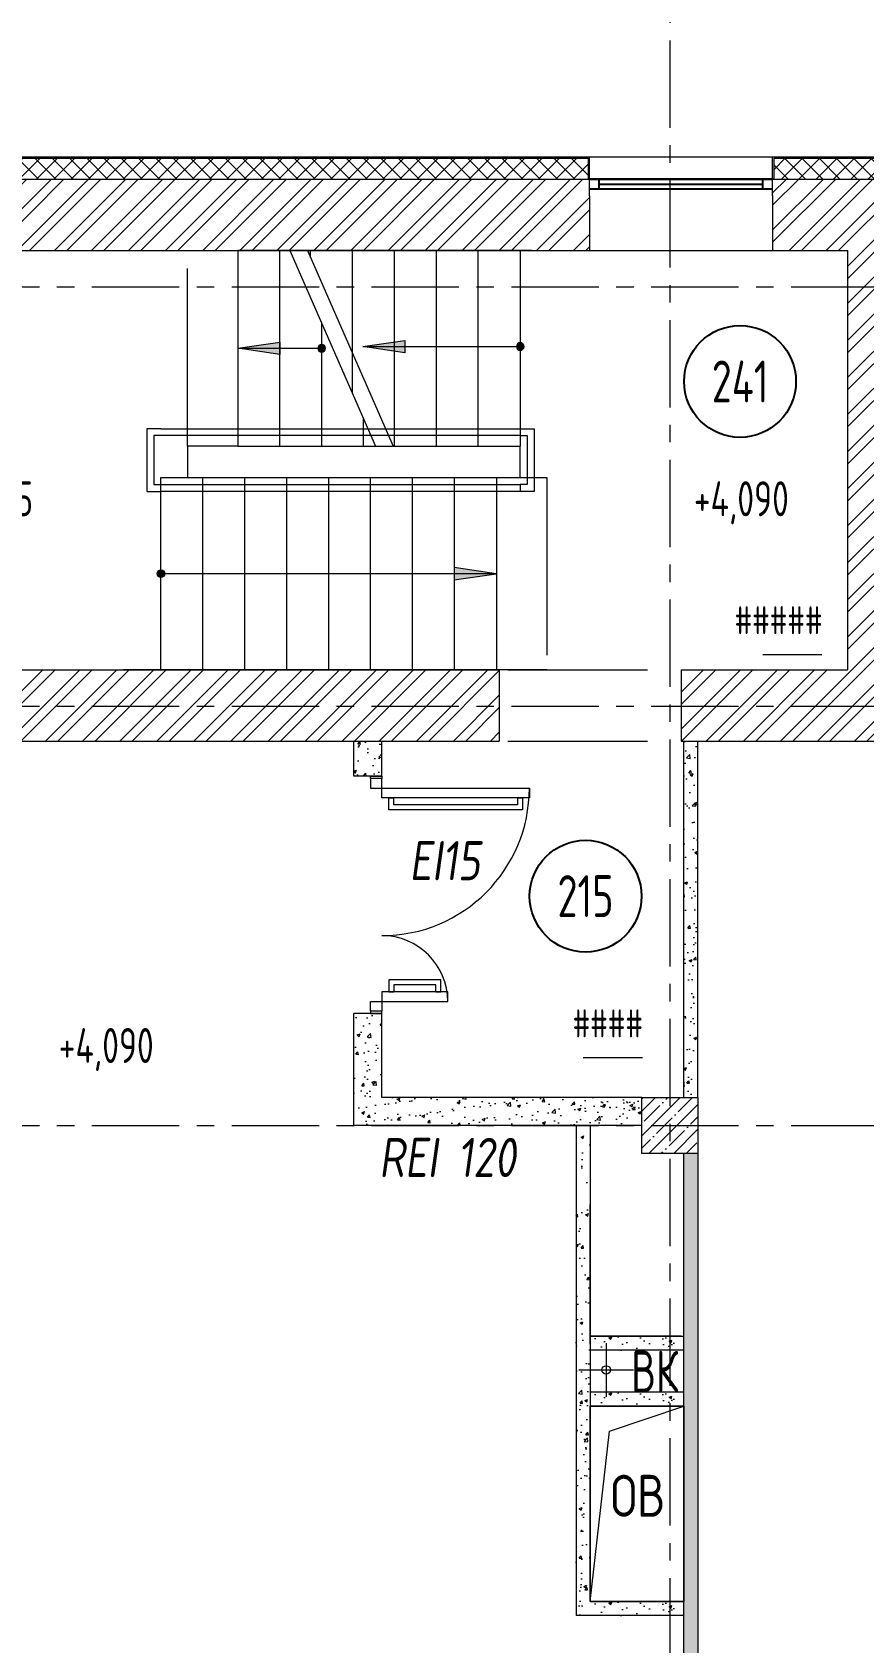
# Model space of a CAD drawing. Header units: millimetres. Extents: x -65527 to 8894748, y -37603 to 223697.
# Drawn here: x -21624 to -15677, y 27455 to 38977 of the extents above; entities that cross this region are included whole.
import ezdxf
from ezdxf import colors
from ezdxf.entities.mleader import LeaderData, LeaderLine
from ezdxf.enums import TextEntityAlignment as Align
from ezdxf.math import Vec2, Vec3

# ---------------------------------------------------------------- set-up
doc = ezdxf.new("R2010")
doc.units = ezdxf.units.MM
doc.header["$LTSCALE"] = 10
for name, pattern in [('ADSK_Штриховая_ш2 п1', [3, 2, -1]), ('CENTER', [2, 1.25, -0.25, 0.25, -0.25]), ('HIDDEN', [9.525, 6.35, -3.175])]:
    doc.linetypes.add(name, pattern=pattern)
for name, color, linetype, lineweight in [('_0', 250, 'Continuous', 9), ('_ВК-К1', 14, 'Continuous', 40), ('АР_Номер помещения', 1, 'Continuous', 25), ('АР_Оси', 142, 'Continuous', 9), ('АР_Помещения_площадь', 19, 'Continuous', 9)]:
    doc.layers.add(name, color=color, linetype=linetype, lineweight=lineweight)
doc.layers.add('АР_новое окно', color=160, linetype='Continuous')
doc.layers.add('Архитектура', color=251, linetype='Continuous')
doc.styles.add('ICOCPEUR', font='isocpeur.ttf')
doc.styles.add('ISOCPEUR', font='isocpeur.ttf', dxfattribs={"width": 0.7})
doc.styles.get("Standard").update_dxf_attribs({"font": 'ARIALN.TTF'})
doc.styles.add('Архитект', font='isocpeur.ttf', dxfattribs={"width": 0.8, "oblique": 8})
pattern_1 = [(50, (30232.33, -93445.12), (215.17805, -18.82564), [22.5, -247.5]), (355, (30232.33, -93445.12), (-41.6254, 225.65764), [18, -198]), (100.45144, (30250.26, -93446.7), (173.55265, 206.832), [19.12206, -210.34263]), (46.1842, (30232.33, -93385.12), (320.1724, -49.6558), [33.75, -371.25]), (96.63564, (30259, -93389.26), (280.3986, 292.2356), [28.6831, -315.5141]), (351.18416, (30232.33, -93385.12), (280.3986, 292.2356), [27, -297]), (21, (30262.33, -93400.12), (179.07212, -120.78567), [22.5, -247.5]), (326, (30262.33, -93400.12), (72.9946, 217.545), [18, -198]), (71.45144, (30277.25, -93410.19), (252.0667, 96.75935), [19.12206, -210.34263]), (37.5, (30232.33, -93445.12), (3.647957, 99.868156), [0, -195.6, 0, -201, 0, -198.75]), (7.5, (30232.33, -93445.12), (78.92086, 118.32351), [0, -114.6, 0, -191.1, 0, -75.75]), (327.5, (30165.43, -93445.12), (160.14673, -6.76646), [0, -75, 0, -234, 0, -310.5]), (317.5, (30135.43, -93445.12), (174.95585, 30.0315), [0, -97.5, 0, -155.4, 0, -220.5])]

# ---------------------------------------------------------------- blocks, each defined once
blk = doc.blocks.new('_DOTSMALL')
at = {"color": 0, "linetype": 'ByBlock', "const_width": 0.5}
blk.add_lwpolyline([(-0.0625, 0, 1), (0.0625, 0, 1)], format="xyb", close=True, dxfattribs=at)
blk = doc.blocks.new('*U250')
h = blk.add_hatch(color=256)
h.dxf.hatch_style = 1
edge = h.paths.add_edge_path()
edge.add_arc((0, 0), 27.6, 359.64, 719.64)
h = blk.add_hatch(color=256)
h.dxf.hatch_style = 1
h.paths.add_polyline_path([(2098, -44), (2098, 44), (2398, 0)])
blk.add_line((2398, 0), (0, 0))
blk.add_lwpolyline([(2098, 44), (2098, -44), (2398, 0), (2098, 44)])
blk.add_circle((0, 0), 27.6)
blk = doc.blocks.new('*U42')
at = {"layer": 'АР_новое окно', "lineweight": 20}
for p, q in [((0, 1310), (-70, 1310)), ((0, 0), (-70, 0))]:
    blk.add_line(p, q, dxfattribs=at)
at = {"layer": 'АР_новое окно'}
for p, q in [((-70, 1310), (-70, 0)), ((-70, 0), (-70, 1310)), ((0, 1310), (0, 0)), ((0, 1240), (-70, 1240)), ((-35, 1240), (-35, 70)), ((0, 70), (-70, 70))]:
    blk.add_line(p, q, dxfattribs=at)
blk = doc.blocks.new('*U265')
at = {"layer": 'АР_Номер помещения', "color": 7}
blk.add_circle((-12030, 1956), 400, dxfattribs=at)
at = {"layer": 'АР_Помещения_площадь', "color": 7}
blk.add_line((-11445, 1), (-11867, 1), dxfattribs=at)
at = {"color": 7, "style": 'ISOCPEUR', "width": 0.7, "flags": 1}
blk.add_attdef('КАТЕГОРИЯ', (-499, -2092), '', height=250, dxfattribs=at)
at = {"layer": 'АР_Номер помещения', "color": 7, "style": 'ISOCPEUR', "width": 0.7}
blk.add_attdef('НОМЕР_ПОМЕЩЕНИЯ', text='', height=300, dxfattribs=at).set_placement((-12030, 1956), align=Align.MIDDLE_CENTER)
at = {"layer": 'АР_Помещения_площадь', "color": 7, "lineweight": 30, "width": 0.7, "flags": 104}
blk.add_attdef('ИМЯ_ПОМЕЩЕНИЯ', text='', height=100, dxfattribs=at).set_placement((158, 1217), align=Align.MIDDLE_CENTER)
at = {"layer": 'АР_Помещения_площадь', "color": 7, "style": 'ISOCPEUR', "width": 0.7}
blk.add_attdef('ПЛОЩАДЬ_ПОМЕЩЕНИЯ', text='', height=200, dxfattribs=at).set_placement((-11440, 248), align=Align.MIDDLE_RIGHT)
blk = doc.blocks.new('*U242')
at = {"layer": 'АР_Номер помещения', "color": 7}
blk.add_circle((-18393, 2937), 400, dxfattribs=at)
at = {"layer": 'АР_Помещения_площадь', "color": 7}
blk.add_line((-17987, 1780), (-18410, 1780), dxfattribs=at)
at = {"color": 7, "style": 'ISOCPEUR', "width": 0.7, "flags": 1}
blk.add_attdef('КАТЕГОРИЯ', (-499, -2092), '', height=250, dxfattribs=at)
at = {"layer": 'АР_Номер помещения', "color": 7, "style": 'ISOCPEUR', "width": 0.7}
blk.add_attdef('НОМЕР_ПОМЕЩЕНИЯ', text='', height=300, dxfattribs=at).set_placement((-18393, 2937), align=Align.MIDDLE_CENTER)
at = {"layer": 'АР_Помещения_площадь', "color": 7, "style": 'ISOCPEUR', "width": 0.7}
blk.add_attdef('ПЛОЩАДЬ_ПОМЕЩЕНИЯ', text='', height=200, dxfattribs=at).set_placement((-17983, 2026), align=Align.MIDDLE_RIGHT)
at = {"layer": 'АР_Помещения_площадь', "color": 7, "lineweight": 30, "width": 0.7, "flags": 104}
blk.add_attdef('ИМЯ_ПОМЕЩЕНИЯ', text='', height=100, dxfattribs=at).set_placement((158, 1217), align=Align.MIDDLE_CENTER)
blk = doc.blocks.new('1700-2')
for points in [[(-471, 1443), (0, 1443), (0, 1513), (-471, 1513)], [(0, -13), (-1055, -13), (-1055, 57), (0, 57)]]:
    blk.add_lwpolyline(points, close=True)
for points in [[(80, 1600), (0, 1600), (0, 1583), (80, 1583), (80, 1600)], [(0, 1583), (80, 1583), (80, 1513), (50, 1513), (50, 1513), (0, 1513), (0, 1583)], [(-386, 1443), (-421, 1443), (-421, 1358), (-50, 1358), (-50, 1443), (-85, 1443)], [(-386, 1443), (-386, 1393), (-85, 1393), (-85, 1443)], [(-970, 57), (-1005, 57), (-1005, 142), (-50, 142), (-50, 57), (-85, 57)], [(-970, 57), (-970, 107), (-85, 107), (-85, 57)], [(0, -83), (80, -83), (80, -13), (50, -13), (50, -13), (0, -13), (0, -83)], [(80, -100), (0, -100), (0, -83), (80, -83), (80, -100)]]:
    blk.add_lwpolyline(points)
for centre, radius, start, end in [((0, 1513), 471, 180, 270), ((0, -13), 1055, 90, 180)]:
    blk.add_arc(centre, radius, start, end)
blk = doc.blocks.new('*U277')
h = blk.add_hatch(color=256)
h.dxf.hatch_style = 1
edge = h.paths.add_edge_path()
edge.add_arc((0, 0), 27.6, 359.64, 719.64)
h = blk.add_hatch(color=256)
h.dxf.hatch_style = 1
h.paths.add_polyline_path([(825, -44), (825, 44), (1125, 0)])
blk.add_line((1125, 0), (0, 0))
blk.add_lwpolyline([(825, 44), (825, -44), (1125, 0), (825, 44)])
blk.add_circle((0, 0), 27.6)
blk = doc.blocks.new('*U74')
h = blk.add_hatch(color=256)
h.dxf.hatch_style = 1
edge = h.paths.add_edge_path()
edge.add_arc((0, 0), 27.6, 359.64, 719.64)
h = blk.add_hatch(color=256)
h.dxf.hatch_style = 1
h.paths.add_polyline_path([(300, -44), (300, 44), (600, 0)])
blk.add_line((600, 0), (0, 0))
blk.add_lwpolyline([(300, 44), (300, -44), (600, 0), (300, 44)])
blk.add_circle((0, 0), 27.6)
blk = doc.blocks.new('A$C6552fe61')
at = {"layer": '_ВК-К1', "color": 18, "lineweight": 9, "ltscale": 100, "true_color": 0x000000}
for p, q in [((0, 192), (0, -192)), ((-195, 0), (195, 0))]:
    blk.add_line(p, q, dxfattribs=at)

msp = doc.modelspace()

# ---------------------------------------------------------------- hatches: boundary and pattern name
at = {"layer": '_0', "ltscale": 100}
h = msp.add_hatch(dxfattribs=at)
h.set_pattern_fill('ANSI37', color=256, scale=700)
h.set_pattern_definition([(45, (-995943.4, 73817.705), (-61.871843, 61.871843), []), (135, (-995943.4, 73817.705), (-61.871843, -61.871843), [])])
h.paths.add_polyline_path([(-17648.4, 37925.6), (-23323.4, 37925.6), (-23323.4, 34415.6), (-23813.4, 34415.6), (-23813.4, 34565.6), (-23473.4, 34565.6), (-23473.4, 38075.6), (-17648.4, 38075.6)])
h = msp.add_hatch(dxfattribs=at)
h.set_pattern_fill('ANSI37', color=256, scale=700)
h.set_pattern_definition([(45, (-992888.4, 70307.705), (-61.871843, 61.871843), []), (135, (-992888.4, 70307.705), (-61.871843, -61.871843), [])])
h.paths.add_polyline_path([(-15303.4, 34952), (-15303.4, 37925.6), (-16318.4, 37925.6), (-16318.4, 38075.6), (-15153.4, 38075.6), (-15153.4, 34952)])
h = msp.add_hatch(dxfattribs=at)
h.set_pattern_fill('ANSI32', color=256, scale=500)
h.set_pattern_definition([(45, (-998443.08, 70981.74), (-132.58252, 132.58252), []), (45, (-998354.69, 70981.74), (-132.58252, 132.58252), [])])
h.paths.add_polyline_path([(-17638.4, 37925.6), (-23323.4, 37925.6), (-23323.4, 34415.6), (-23823.4, 34415.6), (-23823.4, 33905.6), (-18283.4, 33905.6), (-18283.4, 34415.6), (-22813.4, 34415.6), (-22813.4, 37415.6), (-17638.4, 37415.6)])
h = msp.add_hatch(dxfattribs=at)
h.set_pattern_fill('ANSI32', color=256, scale=500)
h.set_pattern_definition([(45, (-1006446.05, 70981.74), (-132.58252, 132.58252), []), (45, (-1006357.66, 70981.74), (-132.58252, 132.58252), [])])
h.paths.add_polyline_path([(-13706.5, 35463.5), (-13743.5, 35463.5)])
h.paths.add_polyline_path([(-14583.4, 33905.6), (-14583.4, 34296.6), (-14583.4, 34415.6), (-15303.4, 34415.6), (-15303.4, 37925.6), (-16328.4, 37925.6), (-16328.4, 37415.6), (-15793.4, 37415.6), (-15793.4, 34415.6), (-16983.4, 34415.6), (-16983.4, 33905.6)])
h.paths.add_polyline_path([(-12163.4, 34296.6), (-12163.4, 33905.6), (-9963.4, 33905.6), (-9963.4, 34415.6), (-12163.4, 34415.6)])
h = msp.add_hatch(dxfattribs=at)
h.set_pattern_fill('AR-CONC', color=256, scale=30)
h.set_pattern_definition(pattern_1)
h.paths.add_polyline_path([(-19123.7, 33905.6), (-19323.4, 33905.6), (-19123.7, 33905.6), (-19123.4, 33655.6), (-19123.7, 33905.6), (-19323.4, 33905.6), (-19323.4, 33655.6), (-19123.4, 33655.6)])
h = msp.add_hatch(dxfattribs=at)
h.set_pattern_fill('AR-CONC', color=256, scale=30)
h.set_pattern_definition(pattern_1)
h.paths.add_polyline_path([(-16863.7, 33905.6), (-16983.7, 33905.6), (-16983.7, 33905.5), (-16863.7, 33905.6), (-16863.7, 32053.8), (-16863.7, 33905.6), (-16963.5, 33905.5), (-16963.3, 31355.6), (-16863.4, 31355.6)])
h = msp.add_hatch(dxfattribs=at)
h.set_pattern_fill('AR-CONC', color=256, scale=30)
h.set_pattern_definition(pattern_1)
h.paths.add_polyline_path([(-19123.7, 31955.6), (-19243.7, 31955.6), (-19323.4, 31955.6), (-19123.7, 31955.6), (-19123.4, 31705.6), (-19123.7, 31955.6), (-19323.4, 31955.6), (-19323.4, 31155.6), (-17263.4, 31155.6), (-17263.4, 31355.6), (-19123.4, 31355.6)])
h = msp.add_hatch(dxfattribs=at)
h.set_pattern_fill('AR-CONC', color=256, scale=30)
h.set_pattern_definition([(50, (-104985.83, -92398.77), (215.17805, -18.82564), [22.5, -247.5]), (355, (-104985.83, -92398.77), (-41.6254, 225.65764), [18, -198]), (100.45144, (-104967.9, -92400.34), (173.55265, 206.832), [19.12206, -210.34263]), (46.1842, (-104985.83, -92338.77), (320.1724, -49.6558), [33.75, -371.25]), (96.63564, (-104959.14, -92342.9), (280.3986, 292.2356), [28.6831, -315.5141]), (351.18416, (-104985.83, -92338.77), (280.3986, 292.2356), [27, -297]), (21, (-104955.83, -92353.77), (179.07212, -120.78567), [22.5, -247.5]), (326, (-104955.83, -92353.77), (72.9946, 217.545), [18, -198]), (71.45144, (-104940.9, -92363.84), (252.0667, 96.75935), [19.12206, -210.34263]), (37.5, (-104985.825, -92398.77), (3.647957, 99.868156), [0, -195.6, 0, -201, 0, -198.75]), (7.5, (-104985.83, -92398.77), (78.92086, 118.32351), [0, -114.6, 0, -191.1, 0, -75.75]), (327.5, (-105052.725, -92398.77), (160.14673, -6.76646), [0, -75, 0, -234, 0, -310.5]), (317.5, (-105082.73, -92398.77), (174.95585, 30.0315), [0, -97.5, 0, -155.4, 0, -220.5])])
h.paths.add_polyline_path([(-17263.4, 31355.6), (-17633.4, 31355.6), (-17633.4, 31235.6), (-17263.4, 31235.6)])
h = msp.add_hatch(dxfattribs=at)
h.set_pattern_fill('ANSI35', color=256, scale=500)
h.set_pattern_definition([(45, (-974315.53, 71227.03), (-88.388348, 88.388348), []), (45, (-974227.14, 71227.03), (-88.388348, 88.388348), [156.25, -31.25, 0, -31.25])])
h.paths.add_polyline_path([(-16863.4, 31355.6), (-17263.4, 31355.6), (-17263.4, 30955.6), (-16863.4, 30955.6)])
h = msp.add_hatch(dxfattribs=at)
h.set_pattern_fill('AR-CONC', color=256, scale=30)
h.set_pattern_definition([(50, (-104705.9, -95984.8), (215.17805, -18.82564), [22.5, -247.5]), (355, (-104705.9, -95984.8), (-41.6254, 225.65764), [18, -198]), (100.45144, (-104687.96, -95986.37), (173.55265, 206.832), [19.12206, -210.34263]), (46.1842, (-104705.9, -95924.8), (320.1724, -49.6558), [33.75, -371.25]), (96.63564, (-104679.2, -95928.94), (280.3986, 292.2356), [28.6831, -315.5141]), (351.18416, (-104705.9, -95924.8), (280.3986, 292.2356), [27, -297]), (21, (-104675.9, -95939.8), (179.07212, -120.78567), [22.5, -247.5]), (326, (-104675.9, -95939.8), (72.9946, 217.545), [18, -198]), (71.45144, (-104660.97, -95949.87), (252.0667, 96.75935), [19.12206, -210.34263]), (37.5, (-104705.89, -95984.805), (3.647957, 99.868156), [0, -195.6, 0, -201, 0, -198.75]), (7.5, (-104705.89, -95984.81), (78.92086, 118.32351), [0, -114.6, 0, -191.1, 0, -75.75]), (327.5, (-104772.79, -95984.805), (160.14673, -6.76646), [0, -75, 0, -234, 0, -310.5]), (317.5, (-104802.79, -95984.8), (174.95585, 30.0315), [0, -97.5, 0, -155.4, 0, -220.5])])
h.paths.add_polyline_path([(-16983.5, 27749.5), (-17633.5, 27749.5), (-17633.4, 31105.6), (-17733.4, 31105.6), (-17733.4, 27649.5), (-16983.5, 27649.5)])
h = msp.add_hatch(dxfattribs=at)
h.set_pattern_fill('AR-CONC', color=256, scale=30)
h.set_pattern_definition([(50, (36112.33, -92315.12), (215.17805, -18.82564), [22.5, -247.5]), (355, (36112.33, -92315.12), (-41.6254, 225.65764), [18, -198]), (100.45144, (36130.26, -92316.7), (173.55265, 206.832), [19.12206, -210.34263]), (46.1842, (36112.33, -92255.12), (320.1724, -49.6558), [33.75, -371.25]), (96.63564, (36139, -92259.26), (280.3986, 292.2356), [28.6831, -315.5141]), (351.18416, (36112.33, -92255.12), (280.3986, 292.2356), [27, -297]), (21, (36142.33, -92270.12), (179.07212, -120.78567), [22.5, -247.5]), (326, (36142.33, -92270.12), (72.9946, 217.545), [18, -198]), (71.45144, (36157.25, -92280.19), (252.0667, 96.75935), [19.12206, -210.34263]), (37.5, (36112.33, -92315.12), (3.647957, 99.868156), [0, -195.6, 0, -201, 0, -198.75]), (7.5, (36112.33, -92315.12), (78.92086, 118.32351), [0, -114.6, 0, -191.1, 0, -75.75]), (327.5, (36045.43, -92315.12), (160.14673, -6.76646), [0, -75, 0, -234, 0, -310.5]), (317.5, (36015.43, -92315.12), (174.95585, 30.0315), [0, -97.5, 0, -155.4, 0, -220.5])])
h.paths.add_polyline_path([(-16963.6, 25355.6), (-16963.6, 30955.6), (-16863.4, 30955.6), (-16863.4, 25355.6)])
h = msp.add_hatch(dxfattribs=at)
h.set_pattern_fill('AR-CONC', color=256, scale=30)
h.set_pattern_definition([(50, (-104705.9, -94086.7), (215.17805, -18.82564), [22.5, -247.5]), (355, (-104705.9, -94086.7), (-41.6254, 225.65764), [18, -198]), (100.45144, (-104687.96, -94088.27), (173.55265, 206.832), [19.12206, -210.34263]), (46.1842, (-104705.9, -94026.7), (320.1724, -49.6558), [33.75, -371.25]), (96.63564, (-104679.2, -94030.84), (280.3986, 292.2356), [28.6831, -315.5141]), (351.18416, (-104705.9, -94026.7), (280.3986, 292.2356), [27, -297]), (21, (-104675.9, -94041.7), (179.07212, -120.78567), [22.5, -247.5]), (326, (-104675.9, -94041.7), (72.9946, 217.545), [18, -198]), (71.45144, (-104660.97, -94051.77), (252.0667, 96.75935), [19.12206, -210.34263]), (37.5, (-104705.89, -94086.7), (3.647957, 99.868156), [0, -195.6, 0, -201, 0, -198.75]), (7.5, (-104705.89, -94086.7), (78.92086, 118.32351), [0, -114.6, 0, -191.1, 0, -75.75]), (327.5, (-104772.79, -94086.7), (160.14673, -6.76646), [0, -75, 0, -234, 0, -310.5]), (317.5, (-104802.79, -94086.7), (174.95585, 30.0315), [0, -97.5, 0, -155.4, 0, -220.5])])
h.paths.add_polyline_path([(-16963.6, 29647.6), (-17633.4, 29647.6), (-17633.5, 29547.6), (-16963.6, 29547.6)])
h = msp.add_hatch(dxfattribs=at)
h.set_pattern_fill('AR-CONC', color=256, scale=30)
h.set_pattern_definition([(50, (-104705.9, -94486.7), (215.17805, -18.82564), [22.5, -247.5]), (355, (-104705.9, -94486.7), (-41.6254, 225.65764), [18, -198]), (100.45144, (-104687.96, -94488.27), (173.55265, 206.832), [19.12206, -210.34263]), (46.1842, (-104705.9, -94426.7), (320.1724, -49.6558), [33.75, -371.25]), (96.63564, (-104679.2, -94430.84), (280.3986, 292.2356), [28.6831, -315.5141]), (351.18416, (-104705.9, -94426.7), (280.3986, 292.2356), [27, -297]), (21, (-104675.9, -94441.7), (179.07212, -120.78567), [22.5, -247.5]), (326, (-104675.9, -94441.7), (72.9946, 217.545), [18, -198]), (71.45144, (-104660.97, -94451.77), (252.0667, 96.75935), [19.12206, -210.34263]), (37.5, (-104705.89, -94486.7), (3.647957, 99.868156), [0, -195.6, 0, -201, 0, -198.75]), (7.5, (-104705.89, -94486.7), (78.92086, 118.32351), [0, -114.6, 0, -191.1, 0, -75.75]), (327.5, (-104772.79, -94486.7), (160.14673, -6.76646), [0, -75, 0, -234, 0, -310.5]), (317.5, (-104802.79, -94486.7), (174.95585, 30.0315), [0, -97.5, 0, -155.4, 0, -220.5])])
h.paths.add_polyline_path([(-16963.6, 29247.6), (-17633.5, 29247.6), (-17633.5, 29147.6), (-16963.6, 29147.6)])

# ---------------------------------------------------------------- linework, layer by layer
for p, q in [((-23323.4, 37925.6), (-17638.4, 37925.6)), ((-17638.4, 37806.6), (-17638.4, 37925.6)), ((-16328.4, 37806.6), (-16328.4, 37925.6)), ((-17638.4, 37806.6), (-17638.4, 37415.6)), ((-17638.4, 37806.6), (-17638.4, 37806.6)), ((-16328.4, 37806.6), (-16328.4, 37415.6)), ((-16328.4, 37806.6), (-16328.4, 37806.6)), ((-22813.4, 37415.6), (-17638.4, 37415.6)), ((-16328.4, 37415.6), (-15793.4, 37415.6)), ((-15793.4, 37415.6), (-15793.4, 34415.6)), ((-22813.4, 34415.6), (-18283.4, 34415.6)), ((-18283.4, 34415.6), (-18283.4, 33905.6)), ((-16983.4, 34415.6), (-15793.4, 34415.6)), ((-16983.4, 34415.6), (-16983.4, 33905.6)), ((-23823.4, 33905.6), (-18283.4, 33905.6)), ((-19323.4, 33655.6), (-19323.4, 33905.6)), ((-16983.4, 33905.6), (-14583.4, 33905.6)), ((-19323.4, 31155.6), (-19323.4, 31955.6)), ((-17263.4, 31155.6), (-19323.4, 31155.6)), ((-17733.4, 31155.6), (-17733.4, 27649.5)), ((-17633.4, 31155.6), (-17633.4, 27749.5)), ((-16963.6, 25355.6), (-16963.6, 30955.6)), ((-16863.4, 30955.6), (-16863.4, 25355.6)), ((-17633.4, 29647.6), (-16963.6, 29647.6)), ((-16963.6, 29547.6), (-17633.4, 29547.6)), ((-16963.6, 29247.6), (-17633.5, 29247.6)), ((-17633.4, 27749.5), (-16963.6, 27749.5)), ((-16963.6, 27649.5), (-17733.4, 27649.5))]:
    msp.add_line(p, q, dxfattribs=at)
at = {"layer": '_0', "color": 18, "ltscale": 100, "true_color": 0x000000}
for p, q in [((-20153.4, 37415.6), (-20153.4, 36015.6)), ((-19780.1, 37415.6), (-19169.2, 36015.6)), ((-19655.6, 37415.6), (-19041.8, 36015.6)), ((-19633.4, 37364.9), (-19633.4, 37415.6)), ((-19333.4, 36391.9), (-19333.4, 37415.6)), ((-19033.4, 36015.6), (-19033.4, 37415.6)), ((-18733.4, 36015.6), (-18733.4, 37415.6)), ((-18433.4, 36015.6), (-18433.4, 37415.6)), ((-18133.4, 37415.6), (-18133.4, 36015.6)), ((-18133.4, 35790.6), (-18133.4, 36015.6)), ((-20703.4, 35790.6), (-18133.4, 35790.6)), ((-20703.4, 34415.6), (-20703.4, 35790.6)), ((-20403.4, 34415.6), (-20403.4, 35790.6)), ((-20103.4, 34415.6), (-20103.4, 35790.6)), ((-19803.4, 34415.6), (-19803.4, 35790.6)), ((-19503.4, 34415.6), (-19503.4, 35790.6)), ((-19203.4, 34415.6), (-19203.4, 35790.6)), ((-18903.4, 34415.6), (-18903.4, 35790.6)), ((-18603.4, 34415.6), (-18603.4, 35790.6)), ((-18303.4, 35790.6), (-18303.4, 34415.6)), ((-18273.4, 34415.6), (-20973.4, 34415.6))]:
    msp.add_line(p, q, dxfattribs=at)
at = {"layer": '_0', "ltscale": 500}
for p, q in [((-19853.4, 36015.6), (-19853.4, 37415.6)), ((-19553.4, 36015.6), (-19553.4, 36896.1)), ((-19253.4, 36015.6), (-19253.4, 36208.6)), ((-20513.4, 36015.6), (-20513.4, 35790.6)), ((-18133.4, 35790.6), (-18133.4, 36015.6))]:
    msp.add_line(p, q, dxfattribs=at)
at = {"layer": '_0', "lineweight": 15, "ltscale": 100}
msp.add_line((-17638.4, 37415.6), (-16328.4, 37415.6), dxfattribs=at)
at = {"layer": '_0', "linetype": 'ADSK_Штриховая_ш2 п1', "ltscale": 50}
for p, q in [((-18223.4, 34415.6), (-16983.4, 34415.6)), ((-18223.4, 33905.6), (-16983.4, 33905.6))]:
    msp.add_line(p, q, dxfattribs=at)
at = {"layer": '_0', "lineweight": 18}
msp.add_line((-17633.4, 30590.5), (-17633.4, 29590.5), dxfattribs=at)
msp.add_line((-17633.4, 30590.5), (-17633.4, 29590.5), dxfattribs=at)
at = {"layer": '_0'}
for p, q in [((-17633.4, 29590.5), (-17633.4, 30590.5)), ((-16983.4, 29647.6), (-17633.4, 29647.6))]:
    msp.add_line(p, q, dxfattribs=at)
at = {"layer": '_0', "ltscale": 100}
for points in [[(-23483.4, 38085.6), (-15143.4, 38085.6)], [(-23473.4, 38075.6), (-17648.4, 38075.6), (-17648.4, 37925.6)], [(-17638.4, 37925.6), (-17638.4, 38085.6)], [(-16328.4, 37925.6), (-16328.4, 38085.6)], [(-16318.4, 37925.6), (-16318.4, 38075.6), (-15153.4, 38075.6)], [(-16328.4, 37925.6), (-15303.4, 37925.6)], [(-18053.4, 37415.6), (-20153.4, 37415.6), (-20153.4, 36015.6), (-18133.4, 36015.6)], [(-19123.4, 33655.6), (-19123.4, 33905.6)], [(-16963.4, 31355.6), (-16963.4, 33905.6)], [(-16863.4, 31355.6), (-16863.4, 33905.6)], [(-19123.4, 33655.6), (-19323.4, 33655.6)], [(-19123.4, 31955.6), (-19323.4, 31955.6)], [(-19123.4, 31355.6), (-19123.4, 31955.6)], [(-17263.4, 31355.6), (-19123.4, 31355.6)], [(-16963.6, 29147.6), (-17633.5, 29147.6)]]:
    msp.add_lwpolyline(points, dxfattribs=at)
at = {"layer": '_0', "linetype": 'HIDDEN', "ltscale": 20}
for points in [[(-20153.4, 36015.6), (-20513.4, 36015.6), (-20513.4, 37415.6), (-20153.4, 37415.6)], [(-18133.4, 35790.6), (-17943.4, 35790.6), (-17943.4, 34415.6), (-18303.4, 34415.6)]]:
    msp.add_lwpolyline(points, dxfattribs=at)
at = {"layer": '_0', "color": 18, "ltscale": 100, "true_color": 0x000000}
for points in [[(-20703.4, 36140.2), (-20803.7, 36140.2), (-20803.7, 35691.2), (-20703.4, 35691.2)], [(-20703.4, 36090.8), (-20753.7, 36090.8), (-20753.7, 35740.6), (-20703.4, 35740.6)], [(-18133.4, 36140.8), (-18133.4, 36090.8), (-20703.4, 36090.8)], [(-20703.4, 36140.2), (-18133.4, 36140.2)], [(-18133.4, 36140.2), (-18033.1, 36140.2), (-18033.1, 35691.2), (-18133.4, 35691.2)], [(-18133.4, 36090.8), (-18083.1, 36090.8), (-18083.1, 35740.6), (-18133.4, 35740.6)], [(-18133.4, 35741.2), (-18133.4, 35691.2), (-20703.4, 35691.2)], [(-20703.4, 35740.6), (-18133.4, 35740.6)]]:
    msp.add_lwpolyline(points, dxfattribs=at)
at = {"layer": '_0', "ltscale": 100}
msp.add_lwpolyline([(-17263.4, 31355.6), (-16863.4, 31355.6), (-16863.4, 30955.6), (-17263.4, 30955.6)], close=True, dxfattribs=at)
at = {"layer": '_0'}
msp.add_lwpolyline([(-16963.4, 27749.5), (-17633.4, 27749.5), (-17633.4, 29147.6), (-16963.4, 29147.6)], close=True, dxfattribs=at)
msp.add_lwpolyline([(-17633.4, 27749.5), (-17494.6, 28969.8), (-16963.4, 29147.6)], dxfattribs=at)
at = {"layer": '_0', "ltscale": 100}
msp.add_circle((-17519, 29406.7), 30, dxfattribs=at)
at = {"layer": 'АР_Оси', "linetype": 'CENTER', "ltscale": 50}
for p, q in [((-17063.4, 40918), (-17063.4, -14814.3)), ((-59197.1, 37155.6), (23981.3, 37155.6)), ((-59197.1, 34155.6), (23981.3, 34155.6)), ((-59197.1, 31155.6), (23981.3, 31155.6)), ((-59197.1, 31155.6), (23981.3, 31155.6))]:
    msp.add_line(p, q, dxfattribs=at)

# ---------------------------------------------------------------- block references
at = {"layer": '_0', "xscale": -1, "rotation": 90}
msp.add_blockref('*U42', (-16328.4, 37855.6), dxfattribs=at)
at = {"layer": '_0'}
ref = msp.add_blockref('*U265', (-4531.6, 34522.3), dxfattribs=at)
ref.add_attrib('НОМЕР_ПОМЕЩЕНИЯ', '241', dxfattribs={"layer": 'АР_Номер помещения', "color": 7, "height": 300, "style": 'ISOCPEUR', "width": 0.7}).set_placement((-16561.1, 36478.2), align=Align.MIDDLE_CENTER)
ref.add_attrib('ПЛОЩАДЬ_ПОМЕЩЕНИЯ', '#####', dxfattribs={"layer": 'АР_Помещения_площадь', "color": 7, "height": 200, "style": 'ISOCPEUR', "width": 0.7}).set_placement((-15971.8, 34769.9), align=Align.MIDDLE_RIGHT)
at = {"layer": '_0', "ltscale": 100, "xscale": -1}
for name, p in [('*U74', (-19553.4, 36715.6)), ('*U277', (-18133.4, 36728.1))]:
    msp.add_blockref(name, p, dxfattribs=at)
at = {"layer": '_0', "ltscale": 100}
msp.add_blockref('*U250', (-20703.4, 35103.1), dxfattribs=at)
at = {"layer": '_0', "lineweight": 30, "ltscale": 100, "rotation": 180}
msp.add_blockref('1700-2', (-19123.4, 33555.6), dxfattribs=at)
at = {"layer": '_0'}
ref = msp.add_blockref('*U242', (726.7, 29858.9), dxfattribs=at)
ref.add_attrib('НОМЕР_ПОМЕЩЕНИЯ', '215', dxfattribs={"layer": 'АР_Номер помещения', "color": 7, "height": 300, "style": 'ISOCPEUR', "width": 0.7}).set_placement((-17666.7, 32796.4), align=Align.MIDDLE_CENTER)
ref.add_attrib('ПЛОЩАДЬ_ПОМЕЩЕНИЯ', '####', dxfattribs={"layer": 'АР_Помещения_площадь', "color": 7, "height": 200, "style": 'ISOCPEUR', "width": 0.7}).set_placement((-17255.9, 31885.2), align=Align.MIDDLE_RIGHT)
at = {"layer": '_0', "lineweight": 13, "ltscale": 500}
msp.add_blockref('A$C6552fe61', (-17519, 29406.7), dxfattribs=at)

# ---------------------------------------------------------------- texts
at = {"layer": '_0', "lineweight": 35, "style": 'Архитект', "oblique": 8, "width": 0.8}
for s, p in [('EI15', (-18926.7, 32910)), ('REI 120', (-19143.8, 30787))]:
    msp.add_text(s, height=280, dxfattribs=at).set_placement(p)
at = {"layer": '_0', "color": 1, "ltscale": 100, "insert": (-17171.9, 29395.1), "char_height": 300, "attachment_point": 5, "line_spacing_factor": 0.7, "style": 'ICOCPEUR'}
msp.add_mtext('\\A1;{\\W0.7;ВК}', dxfattribs=at)
at = {"layer": '_0', "ltscale": 100, "insert": (-17292.6, 28506.3), "char_height": 300, "attachment_point": 5, "line_spacing_factor": 0.7, "style": 'ICOCPEUR'}
msp.add_mtext('\\A1;{\\W0.8;ОВ}', dxfattribs=at)

# ---------------------------------------------------------------- leaders
at = {"layer": '_0'}
ml = msp.add_multileader_mtext('Standard', dxfattribs=at)
ml.set_content('Л.4', color=256, style='ISOCPEUR')
ml.set_leader_properties(color=256, linetype='Continuous', lineweight=-1)
ml.set_arrow_properties(name='DOTSMALL')
ml.build(insert=Vec2(0, 0))
ml.multileader.update_dxf_attribs({"has_text_frame": 1, "text_left_attachment_type": 4, "text_right_attachment_type": 4, "dogleg_length": 100, "arrow_head_size": 180})
ctx = ml.context
ctx.base_point, ctx.char_height, ctx.arrow_head_size, ctx.landing_gap_size, ctx.plane_origin = Vec3(-22131.6, 36408.2), 250, 180, 50, Vec3(5986.9, 24271.5)
ctx.left_attachment, ctx.right_attachment = 4, 4
notes = []
notes.append((ctx, [(0, (0, 0, 0), (0, 0), (1, 0), 1, [])]))
ctx.mtext.insert, ctx.mtext.width, ctx.mtext.line_spacing_style, ctx.mtext.flow_direction = Vec3(-22081.6, 36741.6), 852.697, 2, 5
ml = msp.add_multileader_mtext('Standard', dxfattribs=at)
ml.set_content('+2,045', color=256, style='ISOCPEUR')
ml.set_leader_properties(color=256, linetype='Continuous', lineweight=-1)
ml.set_arrow_properties(name='DOTSMALL')
ml.build(insert=Vec2(0, 0))
ml.multileader.update_dxf_attribs({"has_text_frame": 1, "text_left_attachment_type": 4, "text_right_attachment_type": 4, "dogleg_length": 100, "arrow_head_size": 180})
ctx = ml.context
ctx.base_point, ctx.char_height, ctx.arrow_head_size, ctx.landing_gap_size, ctx.plane_origin = Vec3(-22344.1, 35430.7), 250, 180, 50, Vec3(-23645.5, 33872)
ctx.left_attachment, ctx.right_attachment = 4, 4
notes.append((ctx, [(0, (0, 0, 0), (0, 0), (1, 0), 1, [])]))
ctx.mtext.insert, ctx.mtext.width, ctx.mtext.line_spacing_style, ctx.mtext.flow_direction = Vec3(-22294.1, 35764.1), 852.697, 2, 5
ml = msp.add_multileader_mtext('Standard', dxfattribs=at)
ml.set_content('+4,090', color=256, style='ISOCPEUR')
ml.set_leader_properties(color=256, linetype='Continuous', lineweight=-1)
ml.set_arrow_properties(name='DOTSMALL')
ml.build(insert=Vec2(0, 0))
ml.multileader.update_dxf_attribs({"has_text_frame": 1, "text_left_attachment_type": 4, "text_right_attachment_type": 4, "dogleg_length": 100, "arrow_head_size": 180})
ctx = ml.context
ctx.base_point, ctx.char_height, ctx.arrow_head_size, ctx.landing_gap_size, ctx.plane_origin = Vec3(-16941.6, 35430.7), 250, 180, 50, Vec3(-18243.1, 33872)
ctx.left_attachment, ctx.right_attachment = 4, 4
notes.append((ctx, [(0, (0, 0, 0), (0, 0), (1, 0), 1, [])]))
ctx.mtext.insert, ctx.mtext.width, ctx.mtext.line_spacing_style, ctx.mtext.flow_direction = Vec3(-16891.6, 35764.1), 852.697, 2, 5
ml = msp.add_multileader_mtext('Standard', dxfattribs=at)
ml.set_content('+4,090', color=256, style='ISOCPEUR')
ml.set_leader_properties(color=256, linetype='Continuous', lineweight=-1)
ml.set_arrow_properties(name='DOTSMALL')
ml.build(insert=Vec2(0, 0))
ml.multileader.update_dxf_attribs({"has_text_frame": 1, "text_left_attachment_type": 4, "text_right_attachment_type": 4, "dogleg_length": 100, "arrow_head_size": 180})
ctx = ml.context
ctx.base_point, ctx.char_height, ctx.arrow_head_size, ctx.landing_gap_size, ctx.plane_origin = Vec3(-21483.7, 31519.5), 250, 180, 50, Vec3(-22785.1, 29960.7)
ctx.left_attachment, ctx.right_attachment = 4, 4
notes.append((ctx, [(0, (0, 0, 0), (0, 0), (1, 0), 1, [])]))
ctx.mtext.insert, ctx.mtext.width, ctx.mtext.line_spacing_style, ctx.mtext.flow_direction = Vec3(-21433.7, 31852.8), 852.697, 2, 5
at = {"layer": 'Архитектура', "lineweight": 25, "transparency": 33554684}
ml = msp.add_multileader_mtext('Standard', dxfattribs=at)
ml.set_content('Л.4', color=256, style='ISOCPEUR')
ml.set_leader_properties(color=256, linetype='Continuous', lineweight=-1)
ml.set_arrow_properties(name='DOTSMALL')
ml.build(insert=Vec2(0, 0))
ml.multileader.update_dxf_attribs({"has_text_frame": 1, "text_left_attachment_type": 4, "text_right_attachment_type": 4, "dogleg_length": 100, "arrow_head_size": 180})
ctx = ml.context
ctx.base_point, ctx.char_height, ctx.arrow_head_size, ctx.landing_gap_size, ctx.plane_origin = Vec3(-22530.3, 125291), 250, 180, 50, Vec3(5590.1, 113133.3)
ctx.left_attachment, ctx.right_attachment = 4, 4
notes.append((ctx, [(0, (0, 0, 0), (0, 0), (1, 0), 1, [])]))
ctx.mtext.insert, ctx.mtext.width, ctx.mtext.line_spacing_style, ctx.mtext.flow_direction = Vec3(-22480.3, 125624.3), 852.697, 2, 5
ml = msp.add_multileader_mtext('Standard', dxfattribs=at)
ml.set_content('+7,050', color=256, style='ISOCPEUR')
ml.set_leader_properties(color=256, linetype='Continuous', lineweight=-1)
ml.set_arrow_properties(name='DOTSMALL')
ml.build(insert=Vec2(0, 0))
ml.multileader.update_dxf_attribs({"has_text_frame": 1, "text_left_attachment_type": 4, "text_right_attachment_type": 4, "dogleg_length": 100, "arrow_head_size": 180})
ctx = ml.context
ctx.base_point, ctx.char_height, ctx.arrow_head_size, ctx.landing_gap_size, ctx.plane_origin = Vec3(-16874.3, 123889.9), 250, 180, 50, Vec3(-16955.7, 122622.3)
ctx.left_attachment, ctx.right_attachment = 4, 4
notes.append((ctx, [(0, (0, 0, 0), (0, 0), (1, 0), 1, [])]))
ctx.mtext.insert, ctx.mtext.width, ctx.mtext.line_spacing_style, ctx.mtext.flow_direction = Vec3(-16824.3, 124223.2), 852.697, 2, 5
ml = msp.add_multileader_mtext('Standard', dxfattribs=at)
ml.set_content('+8,400', color=256, style='ISOCPEUR')
ml.set_leader_properties(color=256, linetype='Continuous', lineweight=-1)
ml.set_arrow_properties(name='DOTSMALL')
ml.build(insert=Vec2(0, 0))
ml.multileader.update_dxf_attribs({"has_text_frame": 1, "text_left_attachment_type": 4, "text_right_attachment_type": 4, "dogleg_length": 100, "arrow_head_size": 180})
ctx = ml.context
ctx.base_point, ctx.char_height, ctx.arrow_head_size, ctx.landing_gap_size, ctx.plane_origin = Vec3(-22635.7, 123328.9), 250, 180, 50, Vec3(-22092.4, 124131.8)
ctx.left_attachment, ctx.right_attachment = 4, 4
notes.append((ctx, [(0, (0, 0, 0), (0, 0), (1, 0), 1, [])]))
ctx.mtext.insert, ctx.mtext.width, ctx.mtext.line_spacing_style, ctx.mtext.flow_direction = Vec3(-22585.7, 123662.2), 852.697, 2, 5
ml = msp.add_multileader_mtext('Standard', dxfattribs=at)
ml.set_content('+8,400', color=256, style='ISOCPEUR')
ml.set_leader_properties(color=256, linetype='Continuous', lineweight=-1)
ml.set_arrow_properties(name='DOTSMALL')
ml.build(insert=Vec2(0, 0))
ml.multileader.update_dxf_attribs({"has_text_frame": 1, "text_left_attachment_type": 4, "text_right_attachment_type": 4, "dogleg_length": 100, "arrow_head_size": 180})
ctx = ml.context
ctx.base_point, ctx.char_height, ctx.arrow_head_size, ctx.landing_gap_size, ctx.plane_origin = Vec3(-38957.8, 116848.7), 250, 180, 50, Vec3(-38730.6, 116641.5)
ctx.left_attachment, ctx.right_attachment = 4, 4
notes.append((ctx, [(0, (0, 0, 0), (0, 0), (1, 0), 1, [])]))
ctx.mtext.insert, ctx.mtext.width, ctx.mtext.line_spacing_style, ctx.mtext.flow_direction = Vec3(-38907.8, 117182), 852.697, 2, 5
ml = msp.add_multileader_mtext('Standard', dxfattribs=at)
ml.set_content('+8,400', color=256, style='ISOCPEUR')
ml.set_leader_properties(color=256, linetype='Continuous', lineweight=-1)
ml.set_arrow_properties(name='DOTSMALL')
ml.build(insert=Vec2(0, 0))
ml.multileader.update_dxf_attribs({"has_text_frame": 1, "text_left_attachment_type": 4, "text_right_attachment_type": 4, "dogleg_length": 100, "arrow_head_size": 180})
ctx = ml.context
ctx.base_point, ctx.char_height, ctx.arrow_head_size, ctx.landing_gap_size, ctx.plane_origin = Vec3(-19075.2, 114109.5), 250, 180, 50, Vec3(-18847.9, 113902.3)
ctx.left_attachment, ctx.right_attachment = 4, 4
notes.append((ctx, [(0, (0, 0, 0), (0, 0), (1, 0), 1, [])]))
ctx.mtext.insert, ctx.mtext.width, ctx.mtext.line_spacing_style, ctx.mtext.flow_direction = Vec3(-19025.2, 114442.8), 852.697, 2, 5
ml = msp.add_multileader_mtext('Standard', dxfattribs=at)
ml.set_content('+8,400', color=256, style='ISOCPEUR')
ml.set_leader_properties(color=256, linetype='Continuous', lineweight=-1)
ml.set_arrow_properties(name='DOTSMALL')
ml.build(insert=Vec2(0, 0))
ml.multileader.update_dxf_attribs({"has_text_frame": 1, "text_left_attachment_type": 4, "text_right_attachment_type": 4, "dogleg_length": 100, "arrow_head_size": 180})
ctx = ml.context
ctx.base_point, ctx.char_height, ctx.arrow_head_size, ctx.landing_gap_size, ctx.plane_origin = Vec3(-48794, 106975.3), 250, 180, 50, Vec3(-48566.8, 106768.1)
ctx.left_attachment, ctx.right_attachment = 4, 4
notes.append((ctx, [(0, (0, 0, 0), (0, 0), (1, 0), 1, [])]))
ctx.mtext.insert, ctx.mtext.width, ctx.mtext.line_spacing_style, ctx.mtext.flow_direction = Vec3(-48744, 107308.6), 852.697, 2, 5
ml = msp.add_multileader_mtext('Standard', dxfattribs=at)
ml.set_content('+8,400', color=256, style='ISOCPEUR')
ml.set_leader_properties(color=256, linetype='Continuous', lineweight=-1)
ml.set_arrow_properties(name='DOTSMALL')
ml.build(insert=Vec2(0, 0))
ml.multileader.update_dxf_attribs({"has_text_frame": 1, "text_left_attachment_type": 4, "text_right_attachment_type": 4, "dogleg_length": 100, "arrow_head_size": 180})
ctx = ml.context
ctx.base_point, ctx.char_height, ctx.arrow_head_size, ctx.landing_gap_size, ctx.plane_origin = Vec3(-28993.7, 93757.2), 250, 180, 50, Vec3(-19627, 92938.5)
ctx.left_attachment, ctx.right_attachment = 4, 4
notes.append((ctx, [(0, (0, 0, 0), (0, 0), (1, 0), 1, [])]))
ctx.mtext.insert, ctx.mtext.width, ctx.mtext.line_spacing_style, ctx.mtext.flow_direction = Vec3(-28943.7, 94090.6), 852.697, 2, 5
ml = msp.add_multileader_mtext('Standard', dxfattribs=at)
ml.set_content('Л.3', color=256, style='ISOCPEUR')
ml.set_leader_properties(color=256, linetype='Continuous', lineweight=-1)
ml.set_arrow_properties(name='DOTSMALL')
ml.build(insert=Vec2(0, 0))
ml.multileader.update_dxf_attribs({"has_text_frame": 1, "text_left_attachment_type": 4, "text_right_attachment_type": 4, "dogleg_length": 100, "arrow_head_size": 180})
ctx = ml.context
ctx.base_point, ctx.char_height, ctx.arrow_head_size, ctx.landing_gap_size, ctx.plane_origin = Vec3(-28058.8, 92779.4), 250, 180, 50, Vec3(-1961.2, 79766.2)
ctx.left_attachment, ctx.right_attachment = 4, 4
notes.append((ctx, [(0, (0, 0, 0), (0, 0), (1, 0), 1, [])]))
ctx.mtext.insert, ctx.mtext.width, ctx.mtext.line_spacing_style, ctx.mtext.flow_direction = Vec3(-28008.8, 93112.7), 852.697, 2, 5
ml = msp.add_multileader_mtext('Standard', dxfattribs=at)
ml.set_content('+8,400', color=256, style='ISOCPEUR')
ml.set_leader_properties(color=256, linetype='Continuous', lineweight=-1)
ml.set_arrow_properties(name='DOTSMALL')
ml.build(insert=Vec2(0, 0))
ml.multileader.update_dxf_attribs({"has_text_frame": 1, "text_left_attachment_type": 4, "text_right_attachment_type": 4, "dogleg_length": 100, "arrow_head_size": 180})
ctx = ml.context
ctx.base_point, ctx.char_height, ctx.arrow_head_size, ctx.landing_gap_size, ctx.plane_origin = Vec3(-33940.2, 92557.4), 250, 180, 50, Vec3(-33712.9, 92350.2)
ctx.left_attachment, ctx.right_attachment = 4, 4
notes.append((ctx, [(0, (0, 0, 0), (0, 0), (1, 0), 1, [])]))
ctx.mtext.insert, ctx.mtext.width, ctx.mtext.line_spacing_style, ctx.mtext.flow_direction = Vec3(-33890.2, 92890.7), 852.697, 2, 5
ml = msp.add_multileader_mtext('Standard', dxfattribs=at)
ml.set_content('+6,300', color=256, style='ISOCPEUR')
ml.set_leader_properties(color=256, linetype='Continuous', lineweight=-1)
ml.set_arrow_properties(name='DOTSMALL')
ml.build(insert=Vec2(0, 0))
ml.multileader.update_dxf_attribs({"has_text_frame": 1, "text_left_attachment_type": 4, "text_right_attachment_type": 4, "dogleg_length": 100, "arrow_head_size": 180})
ctx = ml.context
ctx.base_point, ctx.char_height, ctx.arrow_head_size, ctx.landing_gap_size, ctx.plane_origin = Vec3(-28941.7, 87271.1), 250, 180, 50, Vec3(-14490.4, 91428.9)
ctx.left_attachment, ctx.right_attachment = 4, 4
notes.append((ctx, [(0, (0, 0, 0), (0, 0), (1, 0), 1, [])]))
ctx.mtext.insert, ctx.mtext.width, ctx.mtext.line_spacing_style, ctx.mtext.flow_direction = Vec3(-28891.7, 87604.5), 852.697, 2, 5
for ctx, leaders in notes:
    for number, flags, end, landing, length, lines in leaders:
        leader = LeaderData()
        leader.index, (leader.has_last_leader_line, leader.has_dogleg_vector, leader.attachment_direction) = number, flags
        leader.last_leader_point, leader.dogleg_vector, leader.dogleg_length = Vec3(end), Vec3(landing), length
        for number, points, colour, breaks in lines:
            line = LeaderLine()
            line.index, line.vertices, line.color, line.breaks = number, Vec3.list(points), colors.encode_raw_color(colour), breaks
            leader.lines.append(line)
        ctx.leaders.append(leader)

doc.saveas('drawing.dxf')
